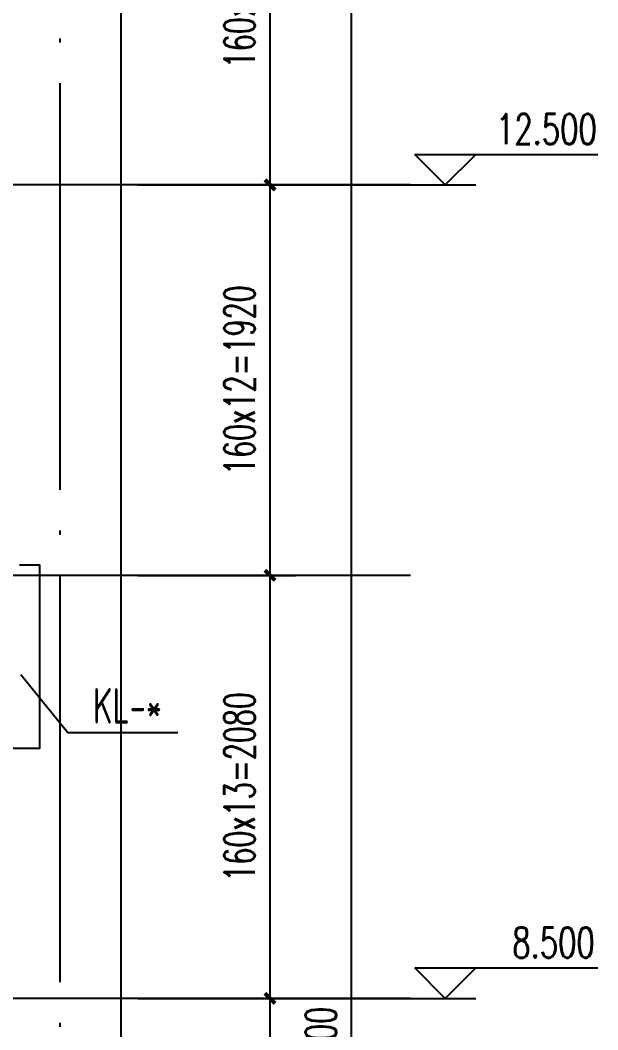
# Model space of a CAD drawing. Extents: x 239268 to 489116, y -316056 to -246175.
# Drawn here: x 297433 to 300272, y -296427 to -291463 of the extents above; entities that cross this region are included whole.
import ezdxf

# ---------------------------------------------------------------- set-up
doc = ezdxf.new("R2010")
doc.units = 0
doc.header["$LTSCALE"] = 1000
doc.header["$MEASUREMENT"] = 0
doc.linetypes.add('DOTE', pattern=[2.42, 2, -0.2, 0.02, -0.2])
doc.layers.get('0').update_dxf_attribs({"linetype": 'CONTINUOUS'})
doc.layers.get('Defpoints').update_dxf_attribs({"color": 6, "linetype": 'CONTINUOUS'})
for name, color, linetype in [('3-ban', 84, 'CONTINUOUS'), ('3-liang-s', 120, 'CONTINUOUS'), ('DIM_ELEV', 3, 'CONTINUOUS'), ('DOTE', 26, 'DOTE'), ('PUB_DIM', 3, 'CONTINUOUS'), ('PUB_TEXT', 7, 'CONTINUOUS'), ('WALL', 2, 'CONTINUOUS')]:
    doc.layers.add(name, color=color, linetype=linetype)
doc.styles.add('_TCH_DIM', font='SIMPLEX', dxfattribs={"bigfont": 'GBCBIG'})
doc.styles.add('DIM_FONT', font='SIMPLEX.shx', dxfattribs={"width": 0.65})
doc.styles.add('TSSD_Rein', font='Tssdeng.shx', dxfattribs={"width": 0.7, "bigfont": 'hztxt.shx'})
doc.dimstyles.new('DIMN50', dxfattribs={"dimscale": 0.5, "dimtxt": 300, "dimasz": 100, "dimexe": 250, "dimexo": 300, "dimgap": 150, "dimtad": 1, "dimdec": 0, "dimzin": 0, "dimdsep": 46, "dimtxsty": 'DIM_FONT', "dimblk": 'ARCHTICK', "dimcen": 0.09, "dimclrt": 7, "dimazin": 2, "dimtfac": 1, "dimtdec": 0, "dimtix": 1, "dimtmove": 2, "dimatfit": 3, "dimfxl": 0, "dimtolj": 1, "dimtzin": 0, "dimarcsym": 0})

# ---------------------------------------------------------------- blocks, each defined once
blk = doc.blocks.new('_ArchTick')
at = {"color": 0, "linetype": 'ByBlock', "const_width": 0.4}
blk.add_lwpolyline([(-0.5, -0.5), (0.5, 0.5)], dxfattribs=at)
blk = doc.blocks.new('*D501')
at = {"layer": 'Defpoints', "color": 0}
for p in [(297860.5, -288272.4), (299060.5, -288272.4), (297860.5, -304772.4)]:
    blk.add_point(p, dxfattribs=at)
at = {"layer": 'PUB_DIM', "color": 0, "lineweight": -2}
for p, q in [((298010.5, -288272.4), (299185.5, -288272.4)), ((299060.5, -304772.4), (299060.5, -288272.4)), ((298010.5, -304772.4), (299185.5, -304772.4))]:
    blk.add_line(p, q, dxfattribs=at)
at = {"layer": 'PUB_DIM', "color": 0, "lineweight": -2, "xscale": 50, "yscale": 50, "zscale": 50}
for p, rotation in [((299060.5, -288272.4), 90), ((299060.5, -304772.4), 270)]:
    blk.add_blockref('_ArchTick', p, dxfattribs=dict(at, rotation=rotation))
at = {"layer": 'PUB_DIM', "color": 7, "insert": (298910.5, -296522.4), "char_height": 150, "attachment_point": 5, "rotation": 90, "style": 'DIM_FONT'}
blk.add_mtext('\\A1;16500', dxfattribs=at)
blk = doc.blocks.new('*D505')
at = {"layer": 'Defpoints', "color": 0}
for p in [(297860.5, -296272.4), (298660.5, -296272.4), (297860.5, -298192.4)]:
    blk.add_point(p, dxfattribs=at)
at = {"layer": 'PUB_DIM', "color": 0, "lineweight": -2}
for p, q in [((298010.5, -296272.4), (298785.5, -296272.4)), ((298660.5, -298192.4), (298660.5, -296272.4)), ((298010.5, -298192.4), (298785.5, -298192.4))]:
    blk.add_line(p, q, dxfattribs=at)
at = {"layer": 'PUB_DIM', "color": 0, "lineweight": -2, "xscale": 50, "yscale": 50, "zscale": 50}
for p, rotation in [((298660.5, -296272.4), 90), ((298660.5, -298192.4), 270)]:
    blk.add_blockref('_ArchTick', p, dxfattribs=dict(at, rotation=rotation))
at = {"layer": 'PUB_DIM', "color": 7, "insert": (298510.5, -297232.4), "char_height": 150, "attachment_point": 5, "rotation": 90, "style": 'DIM_FONT'}
blk.add_mtext('\\A1;160x12=1920', dxfattribs=at)
blk = doc.blocks.new('*D506')
at = {"layer": 'Defpoints', "color": 0}
for p in [(297860.5, -294192.4), (298660.5, -294192.4), (297860.5, -296272.4)]:
    blk.add_point(p, dxfattribs=at)
at = {"layer": 'PUB_DIM', "color": 0, "lineweight": -2}
for p, q in [((298010.5, -294192.4), (298785.5, -294192.4)), ((298660.5, -296272.4), (298660.5, -294192.4)), ((298010.5, -296272.4), (298785.5, -296272.4))]:
    blk.add_line(p, q, dxfattribs=at)
at = {"layer": 'PUB_DIM', "color": 0, "lineweight": -2, "xscale": 50, "yscale": 50, "zscale": 50}
for p, rotation in [((298660.5, -294192.4), 90), ((298660.5, -296272.4), 270)]:
    blk.add_blockref('_ArchTick', p, dxfattribs=dict(at, rotation=rotation))
at = {"layer": 'PUB_DIM', "color": 7, "insert": (298510.5, -295232.4), "char_height": 150, "attachment_point": 5, "rotation": 90, "style": 'DIM_FONT'}
blk.add_mtext('\\A1;160x13=2080', dxfattribs=at)
blk = doc.blocks.new('*D507')
at = {"layer": 'Defpoints', "color": 0}
for p in [(297860.5, -292272.4), (298660.5, -292272.4), (297860.5, -294192.4)]:
    blk.add_point(p, dxfattribs=at)
at = {"layer": 'PUB_DIM', "color": 0, "lineweight": -2}
for p, q in [((298010.5, -292272.4), (298785.5, -292272.4)), ((298660.5, -294192.4), (298660.5, -292272.4)), ((298010.5, -294192.4), (298785.5, -294192.4))]:
    blk.add_line(p, q, dxfattribs=at)
at = {"layer": 'PUB_DIM', "color": 0, "lineweight": -2, "xscale": 50, "yscale": 50, "zscale": 50}
for p, rotation in [((298660.5, -292272.4), 90), ((298660.5, -294192.4), 270)]:
    blk.add_blockref('_ArchTick', p, dxfattribs=dict(at, rotation=rotation))
at = {"layer": 'PUB_DIM', "color": 7, "insert": (298510.5, -293232.4), "char_height": 150, "attachment_point": 5, "rotation": 90, "style": 'DIM_FONT'}
blk.add_mtext('\\A1;160x12=1920', dxfattribs=at)
blk = doc.blocks.new('*D508')
at = {"layer": 'Defpoints', "color": 0}
for p in [(297860.5, -290192.4), (298660.5, -290192.4), (297860.5, -292272.4)]:
    blk.add_point(p, dxfattribs=at)
at = {"layer": 'PUB_DIM', "color": 0, "lineweight": -2}
for p, q in [((298010.5, -290192.4), (298785.5, -290192.4)), ((298660.5, -292272.4), (298660.5, -290192.4)), ((298010.5, -292272.4), (298785.5, -292272.4))]:
    blk.add_line(p, q, dxfattribs=at)
at = {"layer": 'PUB_DIM', "color": 0, "lineweight": -2, "xscale": 50, "yscale": 50, "zscale": 50}
for p, rotation in [((298660.5, -290192.4), 90), ((298660.5, -292272.4), 270)]:
    blk.add_blockref('_ArchTick', p, dxfattribs=dict(at, rotation=rotation))
at = {"layer": 'PUB_DIM', "color": 7, "insert": (298510.5, -291232.4), "char_height": 150, "attachment_point": 5, "rotation": 90, "style": 'DIM_FONT'}
blk.add_mtext('\\A1;160x13=2080', dxfattribs=at)

msp = doc.modelspace()

# ---------------------------------------------------------------- linework, layer by layer
at = {"layer": '3-ban'}
msp.add_lwpolyline([(298206.9, -294966.1), (297666.1, -294966.1), (297436.6, -294680.6)], dxfattribs=at)
at = {"layer": '3-liang-s'}
msp.add_line((297928.9, -299372.4), (297928.9, -289122.4), dxfattribs=at)
at = {"layer": 'DIM_ELEV'}
for p, q in [((299521.5, -292272.4), (299371.5, -292122.4)), ((299371.5, -292122.4), (300271.5, -292122.4)), ((299521.5, -292272.4), (299671.5, -292122.4)), ((298660.5, -292272.4), (299671.5, -292272.4)), ((299521.5, -296272.4), (299371.5, -296122.4)), ((299371.5, -296122.4), (300271.5, -296122.4)), ((299521.5, -296272.4), (299671.5, -296122.4)), ((298660.5, -296272.4), (299671.5, -296272.4))]:
    msp.add_line(p, q, dxfattribs=at)
at = {"layer": 'DOTE'}
for p, q in [((297628.9, -305872.4), (297628.9, -286650)), ((299351.5, -292272.4), (287906.3, -292272.4)), ((299351.5, -294192.4), (290720.3, -294192.4)), ((299351.5, -296272.4), (287906.3, -296272.4))]:
    msp.add_line(p, q, dxfattribs=at)
at = {"layer": 'WALL'}
msp.add_lwpolyline([(295108.9, -294540.6), (295108.9, -294692.4), (295358.9, -294692.4), (295358.9, -294362.4), (297128.9, -294362.4), (297128.9, -295042.4), (297528.9, -295042.4), (297528.9, -294142.4), (297428.9, -294142.4)], dxfattribs=at)

# ---------------------------------------------------------------- texts
at = {"layer": '3-ban', "style": 'TSSD_Rein', "width": 0.7}
msp.add_text('KL-*', height=175, dxfattribs=at).set_placement((297790, -294921.5))
at = {"layer": 'PUB_TEXT', "style": '_TCH_DIM', "width": 0.705882}
for s, p in [('12.500', (299771.5, -292072.4)), ('8.500', (299851.5, -296072.4))]:
    msp.add_text(s, height=148.75, dxfattribs=at).set_placement(p)

# ---------------------------------------------------------------- dimensions: what is measured, and where the dimension line sits
at = {"layer": 'PUB_DIM'}
dim = msp.add_aligned_dim(p1=(297860.5, -304772.4), p2=(297860.5, -288272.4), distance=-1200, dimstyle='DIMN50', dxfattribs=at)
dim.commit()
dim.dimension.update_dxf_attribs({"geometry": '*D501', "text_midpoint": (298910.5, -296522.4)})
for p1, p2, text, picture, middle in [((297860.5, -292272.4), (297860.5, -290192.4), '160x13=2080', '*D508', (298510.5, -291232.4)), ((297860.5, -294192.4), (297860.5, -292272.4), '160x12=1920', '*D507', (298510.5, -293232.4)), ((297860.5, -296272.4), (297860.5, -294192.4), '160x13=2080', '*D506', (298510.5, -295232.4)), ((297860.5, -298192.4), (297860.5, -296272.4), '160x12=1920', '*D505', (298510.5, -297232.4))]:
    dim = msp.add_aligned_dim(p1=p1, p2=p2, distance=-800, text=text, dimstyle='DIMN50', dxfattribs=at)
    dim.commit()
    dim.dimension.update_dxf_attribs({"geometry": picture, "text_midpoint": middle})

doc.saveas('drawing.dxf')
